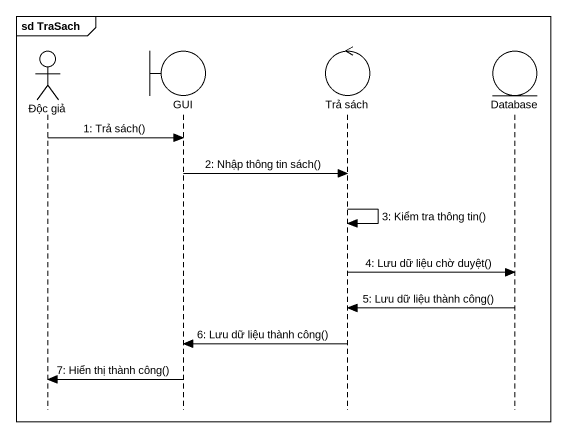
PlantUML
@startuml
mainframe sd TraSach
hide footbox
actor "Độc giả" as Độc_giả
boundary GUI
control "Trả sách" as Trả_sách
entity "Database" as Database_

Độc_giả -> GUI : 1: Trả sách()
GUI -> Trả_sách : 2: Nhập thông tin sách()
Trả_sách -> Trả_sách : 3: Kiểm tra thông tin()
Trả_sách -> Database_ : 4: Lưu dữ liệu chờ duyệt()
Database_ -> Trả_sách : 5: Lưu dữ liệu thành công()
Trả_sách -> GUI : 6: Lưu dữ liệu thành công()
GUI -> Độc_giả : 7: Hiển thị thành công()
@enduml
